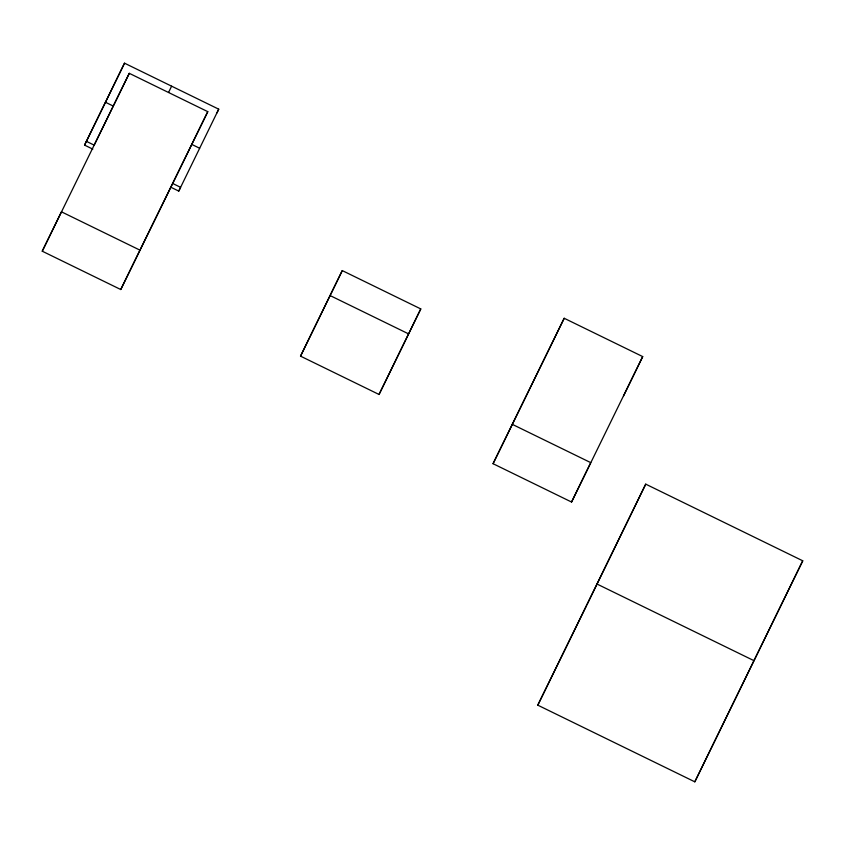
<?xml version="1.0" encoding="UTF-8"?>
<svg xmlns="http://www.w3.org/2000/svg" width="845" height="845" viewBox="0 0 845 845"><rect width="100%" height="100%" fill="white"/><g stroke="black" fill="none" stroke-linecap="round" stroke-linejoin="round"><path stroke-width="1.27" d="M92.802 149.132L84.553 145.108L124.511 63.174L218.728 109.174L216.933 112.955M124.511 63.174L84.553 145.108M170.521 187.072L178.77 191.097L180.566 187.315L172.707 183.481L120.761 289.529L42.25 251.197L61.442 211.81L139.943 250.141L207.785 111.656L129.285 73.325L42.25 251.197M129.285 73.325L94.207 145.15L86.348 141.316M168.535 92.485L171.619 86.179M120.761 289.529L139.943 250.141M172.707 183.481L207.785 111.656M178.77 191.097L218.728 109.174M300.524 356.146L342.267 270.59L420.778 308.921L391.256 369.518L379.035 394.478L300.524 356.146L342.267 270.59M379.035 394.478L420.778 308.921M642.707 356.59L571.558 502.036L493.057 463.704L564.196 318.269L642.707 356.59L623.515 395.988M564.196 318.269L493.057 463.704M571.558 502.036L590.75 462.637L512.239 424.317M537.79 705.163L645.728 484.143L802.75 560.805L694.812 781.826L537.79 705.163L586.694 605.358M587.264 604.175L645.728 484.143M694.812 781.826L802.75 560.805M105.435 102.245L113.283 106.079M191.794 144.41L199.642 148.245M330.046 295.539L408.558 333.87M596.834 583.948L753.856 660.61"/></g></svg>
